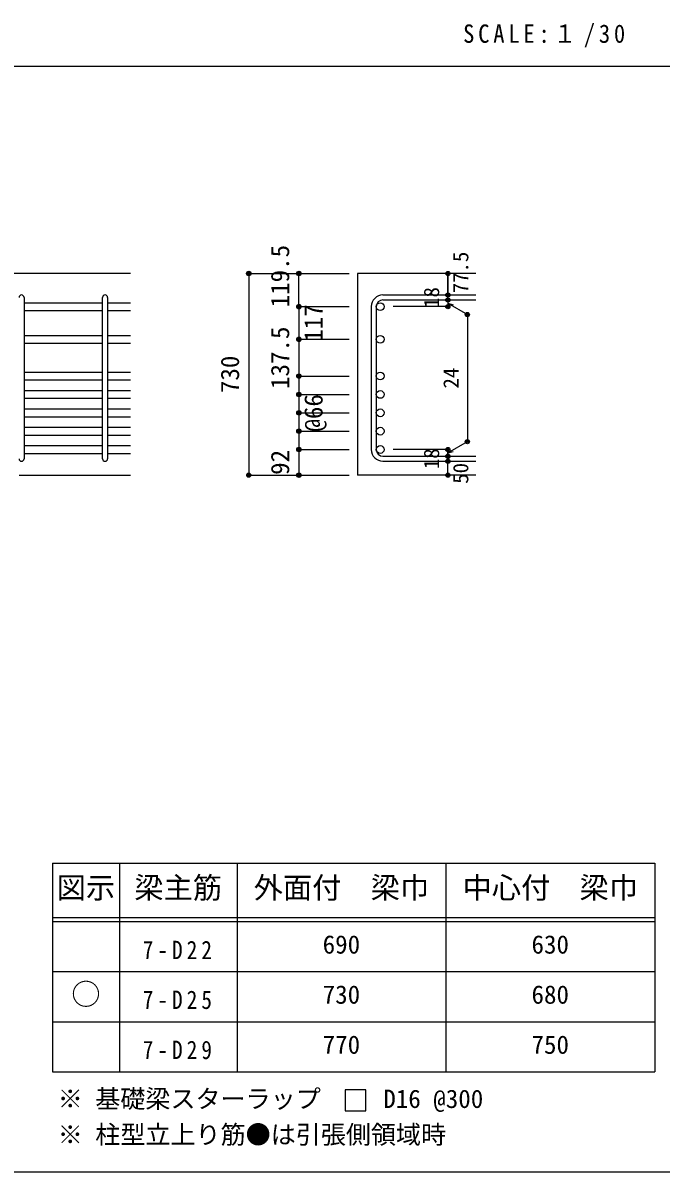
# Model space of a CAD drawing. Units: millimetres at full size, sheet at 1:30, with parts at other scales. Extents: x -5973 to 5954, y -4195 to 4201.
# Drawn here: x 1342 to 3633, y -4195 to -67 of the extents above; entities that cross this region are included whole.
import ezdxf
from ezdxf.enums import TextEntityAlignment as Align

# ---------------------------------------------------------------- set-up
doc = ezdxf.new("R2010")
doc.units = ezdxf.units.MM
doc.header["$LTSCALE"] = 30
doc.header["$PDMODE"] = 32
doc.header["$PDSIZE"] = 15
for name, color, linetype in [('0-1_躯体線', 2, 'Continuous'), ('0-5_基礎梁筋', 7, 'Continuous'), ('0-6_スタラップ筋', 7, 'Continuous'), ('0-D_寸法', 4, 'Continuous'), ('6-7_文字', 7, 'Continuous'), ('6-E_枠', 7, 'Continuous'), ('F-0_枠', 6, 'Continuous')]:
    doc.layers.add(name, color=color, linetype=linetype)
doc.styles.add('ＭＳ ゴシック', font='')
doc.styles.get('ＭＳ ゴシック').set_extended_font_data('MS Gothic')

msp = doc.modelspace()

# ---------------------------------------------------------------- linework, layer by layer
at = {"layer": '0-1_躯体線'}
for p, q in [((1727.44, -967.16), (-222.56, -967.16)), ((2967.44, -967.16), (2542.44, -967.16)), ((2542.44, -967.16), (2542.44, -1691.66)), ((1327.44, -1691.66), (1727.44, -1691.66)), ((2967.44, -1691.66), (2542.44, -1691.66))]:
    msp.add_line(p, q, dxfattribs=at)
at = {"layer": '0-5_基礎梁筋'}
for p, q in [((1345.44, -1072.36), (1627.44, -1072.36)), ((1645.44, -1072.36), (1727.44, -1072.36)), ((1345.44, -1100.36), (1627.44, -1100.36)), ((1645.44, -1100.36), (1727.44, -1100.36)), ((1345.44, -1189.66), (1627.44, -1189.66)), ((1645.44, -1189.66), (1727.44, -1189.66)), ((1345.44, -1217.66), (1627.44, -1217.66)), ((1645.44, -1217.66), (1727.44, -1217.66)), ((1345.44, -1321.66), (1627.44, -1321.66)), ((1345.44, -1349.66), (1627.44, -1349.66)), ((1645.44, -1321.66), (1727.44, -1321.66)), ((1645.44, -1349.66), (1727.44, -1349.66)), ((1345.44, -1387.66), (1627.44, -1387.66)), ((1645.44, -1387.66), (1727.44, -1387.66)), ((1345.44, -1415.66), (1627.44, -1415.66)), ((1645.44, -1415.66), (1727.44, -1415.66)), ((1345.44, -1453.66), (1627.44, -1453.66)), ((1345.44, -1481.66), (1627.44, -1481.66)), ((1645.44, -1453.66), (1727.44, -1453.66)), ((1645.44, -1481.66), (1727.44, -1481.66)), ((1345.44, -1519.66), (1627.44, -1519.66)), ((1645.44, -1519.66), (1727.44, -1519.66)), ((1345.44, -1547.66), (1627.44, -1547.66)), ((1645.44, -1547.66), (1727.44, -1547.66)), ((1345.44, -1585.66), (1627.44, -1585.66)), ((1645.44, -1585.66), (1727.44, -1585.66)), ((1345.44, -1613.66), (1627.44, -1613.66)), ((1645.44, -1613.66), (1727.44, -1613.66))]:
    msp.add_line(p, q, dxfattribs=at)
at = {"layer": '0-5_基礎梁筋', "color": 3}
for centre in [(2624.44, -1086.36), (2624.44, -1203.66), (2624.44, -1335.66), (2624.44, -1401.66), (2624.44, -1467.66), (2624.44, -1533.66), (2624.44, -1599.66)]:
    msp.add_circle(centre, 14, dxfattribs=at)
at = {"layer": '0-6_スタラップ筋'}
for p, q in [((1345.44, -1053.36), (1345.44, -1632.66)), ((1627.44, -1632.66), (1627.44, -1053.36)), ((1645.44, -1053.36), (1645.44, -1632.66)), ((2634.44, -1044.36), (2967.44, -1044.36)), ((2634.44, -1062.36), (2967.44, -1062.36)), ((2592.44, -1086.36), (2592.44, -1599.66)), ((2610.44, -1086.36), (2610.44, -1599.66)), ((2634.44, -1623.66), (2967.44, -1623.66)), ((2634.44, -1641.66), (2967.44, -1641.66))]:
    msp.add_line(p, q, dxfattribs=at)
for centre, radius, start, end in [((1336.44, -1053.36), 9, 0, 180), ((1636.44, -1053.36), 9, 0, 180), ((2634.44, -1086.36), 42, 90, 180), ((2634.44, -1086.36), 24, 90, 180), ((2634.44, -1599.66), 42, 180, 270), ((2634.44, -1599.66), 24, 180, 270), ((1336.44, -1632.66), 9, 180, 0), ((1636.44, -1632.66), 9, 180, 0)]:
    msp.add_arc(centre, radius, start, end, dxfattribs=at)
at = {"layer": '0-D_寸法'}
for p, q in [((2152.44, -967.16), (2332.44, -967.16)), ((2152.44, -967.16), (2332.44, -967.16)), ((2152.44, -967.16), (2152.44, -1691.66)), ((2332.44, -967.16), (2512.44, -967.16)), ((2332.44, -967.16), (2512.44, -967.16)), ((2332.44, -1086.36), (2332.44, -967.16)), ((2332.44, -967.16), (2512.44, -967.16)), ((2867.44, -1044.36), (2867.44, -967.16)), ((2867.44, -967.16), (2867.44, -1044.36)), ((2867.44, -1062.36), (2867.44, -1044.36)), ((2867.44, -1062.36), (2867.44, -1086.36)), ((2332.44, -1086.36), (2512.44, -1086.36)), ((2332.44, -1086.36), (2332.44, -1203.66)), ((2867.44, -1086.36), (2671.35, -1086.36)), ((2867.44, -1074.36), (2937.5, -1114.81)), ((2867.44, -1074.36), (2886.76, -1079.54)), ((2937.5, -1114.81), (2937.5, -1571.21)), ((2332.44, -1203.66), (2512.44, -1203.66)), ((2332.44, -1203.66), (2332.44, -1335.66)), ((2332.44, -1335.66), (2512.44, -1335.66)), ((2332.44, -1335.66), (2332.44, -1599.66)), ((2332.44, -1401.66), (2512.44, -1401.66)), ((2332.44, -1467.66), (2512.44, -1467.66)), ((2332.44, -1533.66), (2512.44, -1533.66)), ((2332.44, -1599.66), (2512.44, -1599.66)), ((2332.44, -1599.66), (2332.44, -1691.66)), ((2867.44, -1599.66), (2671.35, -1599.66)), ((2867.44, -1611.66), (2937.5, -1571.21)), ((2867.44, -1623.66), (2867.44, -1599.66)), ((2867.44, -1611.66), (2886.76, -1606.49)), ((2867.44, -1641.66), (2867.44, -1623.66)), ((2867.44, -1691.66), (2867.44, -1641.66)), ((2152.44, -1691.66), (2332.44, -1691.66)), ((2332.44, -1691.66), (2512.44, -1691.66))]:
    msp.add_line(p, q, dxfattribs=at)
for centre, radius in [((2152.44, -967.16), 8), ((2152.44, -967.16), 7.2), ((2152.44, -967.16), 6.4), ((2152.44, -967.16), 5.6), ((2152.44, -967.16), 4.8), ((2152.44, -967.16), 4), ((2152.44, -967.16), 3.2), ((2152.44, -967.16), 2.4), ((2152.44, -967.16), 1.6), ((2152.44, -967.16), 0.8), ((2332.44, -967.16), 8), ((2332.44, -967.16), 7.2), ((2332.44, -967.16), 6.4), ((2332.44, -967.16), 5.6), ((2332.44, -967.16), 4.8), ((2332.44, -967.16), 4), ((2332.44, -967.16), 3.2), ((2332.44, -967.16), 2.4), ((2332.44, -967.16), 1.6), ((2332.44, -967.16), 0.8), ((2867.44, -967.16), 4), ((2867.44, -967.16), 3.6), ((2867.44, -967.16), 3.2), ((2867.44, -967.16), 2.8), ((2867.44, -967.16), 2.4), ((2867.44, -967.16), 2), ((2867.44, -967.16), 1.6), ((2867.44, -967.16), 1.2), ((2867.44, -967.16), 0.8), ((2867.44, -967.16), 0.4), ((2867.44, -1044.36), 4), ((2867.44, -1062.36), 4), ((2867.44, -1044.36), 3.6), ((2867.44, -1062.36), 3.6), ((2867.44, -1044.36), 3.2), ((2867.44, -1062.36), 3.2), ((2867.44, -1044.36), 2.8), ((2867.44, -1062.36), 2.8), ((2867.44, -1044.36), 2.4), ((2867.44, -1062.36), 2.4), ((2867.44, -1044.36), 2), ((2867.44, -1062.36), 2), ((2867.44, -1044.36), 1.6), ((2867.44, -1062.36), 1.6), ((2867.44, -1044.36), 1.2), ((2867.44, -1062.36), 1.2), ((2867.44, -1044.36), 0.8), ((2867.44, -1062.36), 0.8), ((2867.44, -1044.36), 0.4), ((2867.44, -1062.36), 0.4), ((2332.44, -1086.36), 8), ((2332.44, -1086.36), 7.2), ((2332.44, -1086.36), 6.4), ((2332.44, -1086.36), 5.6), ((2332.44, -1086.36), 4.8), ((2332.44, -1086.36), 4), ((2332.44, -1086.36), 3.2), ((2332.44, -1086.36), 2.4), ((2332.44, -1086.36), 1.6), ((2332.44, -1086.36), 0.8), ((2867.44, -1086.36), 4), ((2867.44, -1086.36), 3.6), ((2867.44, -1086.36), 3.2), ((2867.44, -1086.36), 2.8), ((2867.44, -1086.36), 2.4), ((2867.44, -1086.36), 2), ((2867.44, -1086.36), 1.6), ((2867.44, -1086.36), 1.2), ((2867.44, -1086.36), 0.8), ((2867.44, -1086.36), 0.4), ((2937.5, -1114.81), 4), ((2937.5, -1114.81), 3.6), ((2937.5, -1114.81), 3.2), ((2937.5, -1114.81), 2.8), ((2937.5, -1114.81), 2.4), ((2937.5, -1114.81), 2), ((2937.5, -1114.81), 1.6), ((2937.5, -1114.81), 1.2), ((2937.5, -1114.81), 0.8), ((2937.5, -1114.81), 0.4), ((2332.44, -1203.66), 8), ((2332.44, -1203.66), 7.2), ((2332.44, -1203.66), 6.4), ((2332.44, -1203.66), 5.6), ((2332.44, -1203.66), 4.8), ((2332.44, -1203.66), 4), ((2332.44, -1203.66), 3.2), ((2332.44, -1203.66), 2.4), ((2332.44, -1203.66), 1.6), ((2332.44, -1203.66), 0.8), ((2332.44, -1335.66), 8), ((2332.44, -1335.66), 7.2), ((2332.44, -1335.66), 6.4), ((2332.44, -1335.66), 5.6), ((2332.44, -1335.66), 4.8), ((2332.44, -1335.66), 4), ((2332.44, -1335.66), 3.2), ((2332.44, -1335.66), 2.4), ((2332.44, -1335.66), 1.6), ((2332.44, -1335.66), 0.8), ((2332.44, -1401.66), 8), ((2332.44, -1401.66), 7.2), ((2332.44, -1401.66), 6.4), ((2332.44, -1401.66), 5.6), ((2332.44, -1401.66), 4.8), ((2332.44, -1401.66), 4), ((2332.44, -1401.66), 3.2), ((2332.44, -1401.66), 2.4), ((2332.44, -1401.66), 1.6), ((2332.44, -1401.66), 0.8), ((2332.44, -1467.66), 8), ((2332.44, -1467.66), 7.2), ((2332.44, -1467.66), 6.4), ((2332.44, -1467.66), 5.6), ((2332.44, -1467.66), 4.8), ((2332.44, -1467.66), 4), ((2332.44, -1467.66), 3.2), ((2332.44, -1467.66), 2.4), ((2332.44, -1467.66), 1.6), ((2332.44, -1467.66), 0.8), ((2332.44, -1533.66), 8), ((2332.44, -1533.66), 7.2), ((2332.44, -1533.66), 6.4), ((2332.44, -1533.66), 5.6), ((2332.44, -1533.66), 4.8), ((2332.44, -1533.66), 4), ((2332.44, -1533.66), 3.2), ((2332.44, -1533.66), 2.4), ((2332.44, -1533.66), 1.6), ((2332.44, -1533.66), 0.8), ((2937.5, -1571.21), 4), ((2937.5, -1571.21), 3.6), ((2937.5, -1571.21), 3.2), ((2937.5, -1571.21), 2.8), ((2332.44, -1599.66), 8), ((2332.44, -1599.66), 7.2), ((2332.44, -1599.66), 6.4), ((2332.44, -1599.66), 5.6), ((2332.44, -1599.66), 4.8), ((2332.44, -1599.66), 4), ((2332.44, -1599.66), 3.2), ((2332.44, -1599.66), 2.4), ((2332.44, -1599.66), 1.6), ((2332.44, -1599.66), 0.8), ((2867.44, -1599.66), 4), ((2867.44, -1599.66), 3.6), ((2867.44, -1599.66), 3.2), ((2867.44, -1599.66), 2.8), ((2867.44, -1599.66), 2.4), ((2867.44, -1599.66), 2), ((2867.44, -1599.66), 1.6), ((2867.44, -1599.66), 1.2), ((2867.44, -1599.66), 0.8), ((2867.44, -1599.66), 0.4), ((2937.5, -1571.21), 2.4), ((2937.5, -1571.21), 2), ((2937.5, -1571.21), 1.6), ((2937.5, -1571.21), 1.2), ((2937.5, -1571.21), 0.8), ((2937.5, -1571.21), 0.4), ((2867.44, -1623.66), 4), ((2867.44, -1641.66), 4), ((2867.44, -1623.66), 3.6), ((2867.44, -1641.66), 3.6), ((2867.44, -1623.66), 3.2), ((2867.44, -1641.66), 3.2), ((2867.44, -1623.66), 2.8), ((2867.44, -1641.66), 2.8), ((2867.44, -1623.66), 2.4), ((2867.44, -1641.66), 2.4), ((2867.44, -1623.66), 2), ((2867.44, -1641.66), 2), ((2867.44, -1623.66), 1.6), ((2867.44, -1641.66), 1.6), ((2867.44, -1623.66), 1.2), ((2867.44, -1641.66), 1.2), ((2867.44, -1623.66), 0.8), ((2867.44, -1641.66), 0.8), ((2867.44, -1623.66), 0.4), ((2867.44, -1641.66), 0.4), ((2152.44, -1691.66), 7.2), ((2152.44, -1691.66), 6.4), ((2152.44, -1691.66), 5.6), ((2152.44, -1691.66), 4.8), ((2152.44, -1691.66), 4), ((2152.44, -1691.66), 3.2), ((2152.44, -1691.66), 2.4), ((2152.44, -1691.66), 1.6), ((2152.44, -1691.66), 0.8), ((2332.44, -1691.66), 8), ((2332.44, -1691.66), 7.2), ((2332.44, -1691.66), 6.4), ((2332.44, -1691.66), 5.6), ((2332.44, -1691.66), 4.8), ((2332.44, -1691.66), 4), ((2332.44, -1691.66), 3.2), ((2332.44, -1691.66), 2.4), ((2332.44, -1691.66), 1.6), ((2332.44, -1691.66), 0.8), ((2867.44, -1691.66), 4), ((2867.44, -1691.66), 3.6), ((2867.44, -1691.66), 3.2), ((2867.44, -1691.66), 2.8), ((2867.44, -1691.66), 2.4), ((2867.44, -1691.66), 2), ((2867.44, -1691.66), 1.6), ((2867.44, -1691.66), 1.2), ((2867.44, -1691.66), 0.8), ((2867.44, -1691.66), 0.4)]:
    msp.add_circle(centre, radius, dxfattribs=at)
at = {"layer": '0-D_寸法', "color": 7}
for p in [(2152.44, -967.16), (2152.44, -967.16), (2332.44, -967.16), (2867.44, -967.16), (2867.44, -1044.36), (2867.44, -1062.36), (2332.44, -1086.36), (2867.44, -1086.36), (2937.5, -1114.81), (2332.44, -1203.66), (2332.44, -1335.66), (2332.44, -1401.66), (2332.44, -1467.66), (2332.44, -1533.66), (2937.5, -1571.21), (2937.5, -1571.21), (2332.44, -1599.66), (2867.44, -1599.66), (2867.44, -1599.66), (2867.44, -1623.66), (2867.44, -1641.66), (2152.44, -1691.66), (2332.44, -1691.66), (2867.44, -1691.66)]:
    msp.add_point(p, dxfattribs=at)
at = {"layer": '6-7_文字'}
msp.add_lwpolyline([(2498.06, -3975.35), (2573.06, -3975.35), (2573.06, -3900.35), (2498.06, -3900.35)], close=True, dxfattribs=at)
at = {"layer": '6-E_枠', "color": 3}
for p, q in [((1447.71, -3085.43), (1447.71, -3835.43)), ((1447.71, -3085.43), (3610.24, -3085.43)), ((3610.24, -3085.43), (3610.24, -3835.43)), ((1447.71, -3835.43), (3610.24, -3835.43))]:
    msp.add_line(p, q, dxfattribs=at)
at = {"layer": '6-E_枠'}
for p, q in [((1687.71, -3085.43), (1687.71, -3835.43)), ((2110.24, -3085.43), (2110.24, -3835.43)), ((2860.24, -3085.43), (2860.24, -3835.43)), ((1447.71, -3280.43), (3610.24, -3280.43)), ((1447.71, -3295.43), (3610.24, -3295.43)), ((1447.71, -3475.43), (3610.24, -3475.43)), ((1447.71, -3655.43), (3610.24, -3655.43))]:
    msp.add_line(p, q, dxfattribs=at)
at = {"layer": 'F-0_枠', "color": 2}
msp.add_line((-5972.88, -222.05), (3723.6, -222.05), dxfattribs=at)
at = {"layer": 'F-0_枠'}
msp.add_line((5954.1, -4195.24), (-5972.88, -4195.24), dxfattribs=at)

# ---------------------------------------------------------------- texts
at = {"layer": '0-D_寸法', "style": 'ＭＳ ゴシック'}
for s, height, p in [('119.5', 65.98, (2317.32, -1088.87)), ('77.5', 54.99, (2957.44, -1038.36)), ('18', 54.99, (2852.44, -1090.86)), ('117', 65.98, (2437.44, -1212.51)), ('137.5', 65.98, (2317.44, -1382.16)), ('730', 65.98, (2137.44, -1396.91)), ('24', 54.99, (2922.5, -1380.51)), ('@66', 65.98, (2437.44, -1535.16)), ('92', 65.98, (2317.44, -1690.66)), ('18', 54.99, (2852.44, -1670.16)), ('50', 54.99, (2957.44, -1722.66))]:
    msp.add_text(s, height=height, rotation=90, dxfattribs=at).set_placement(p, align=Align.BOTTOM_LEFT)
at = {"layer": '6-7_文字', "color": 2, "style": 'ＭＳ ゴシック'}
for s, p in [('図示', (1462.71, -3235.43)), ('梁主筋', (1741.48, -3235.43)), ('外面付\u3000梁巾', (2170.24, -3235.43)), ('中心付\u3000梁巾', (2920.24, -3235.43)), ('○', (1515.21, -3617.93))]:
    msp.add_text(s, height=76.98, dxfattribs=at).set_placement(p, align=Align.BOTTOM_LEFT)
at = {"layer": '6-7_文字', "style": 'ＭＳ ゴシック'}
for s, p in [('690', (2417.74, -3430.43)), ('630', (3167.74, -3430.43)), ('730', (2417.74, -3610.43)), ('680', (3167.74, -3610.43)), ('770', (2417.74, -3790.43)), ('750', (3167.74, -3790.43)), ('※ 基礎梁スターラップ     D16 @300', (1466.27, -3985.01)), ('※ 柱型立上り筋●は引張側領域時', (1466.27, -4113.51))]:
    msp.add_text(s, height=65.98, dxfattribs=at).set_placement(p, align=Align.BOTTOM_LEFT)
at = {"layer": '6-7_文字', "color": 2, "insert": (2922.26, -154.55), "char_height": 65.98, "attachment_point": 7, "style": 'ＭＳ ゴシック'}
msp.add_mtext('\\T1.34;\\W0.9;SCALE:１/30', dxfattribs=at)
at = {"layer": '6-7_文字', "char_height": 65.98, "attachment_point": 7, "style": 'ＭＳ ゴシック'}
for s, insert in [('\\T1.38;\\W0.85;7-D22', (1771.48, -3430.43)), ('\\T1.38;\\W0.85;7-D25', (1771.48, -3610.43)), ('\\T1.38;\\W0.85;7-D29', (1771.48, -3790.43))]:
    msp.add_mtext(s, dxfattribs=dict(at, insert=insert))

doc.saveas('drawing.dxf')
